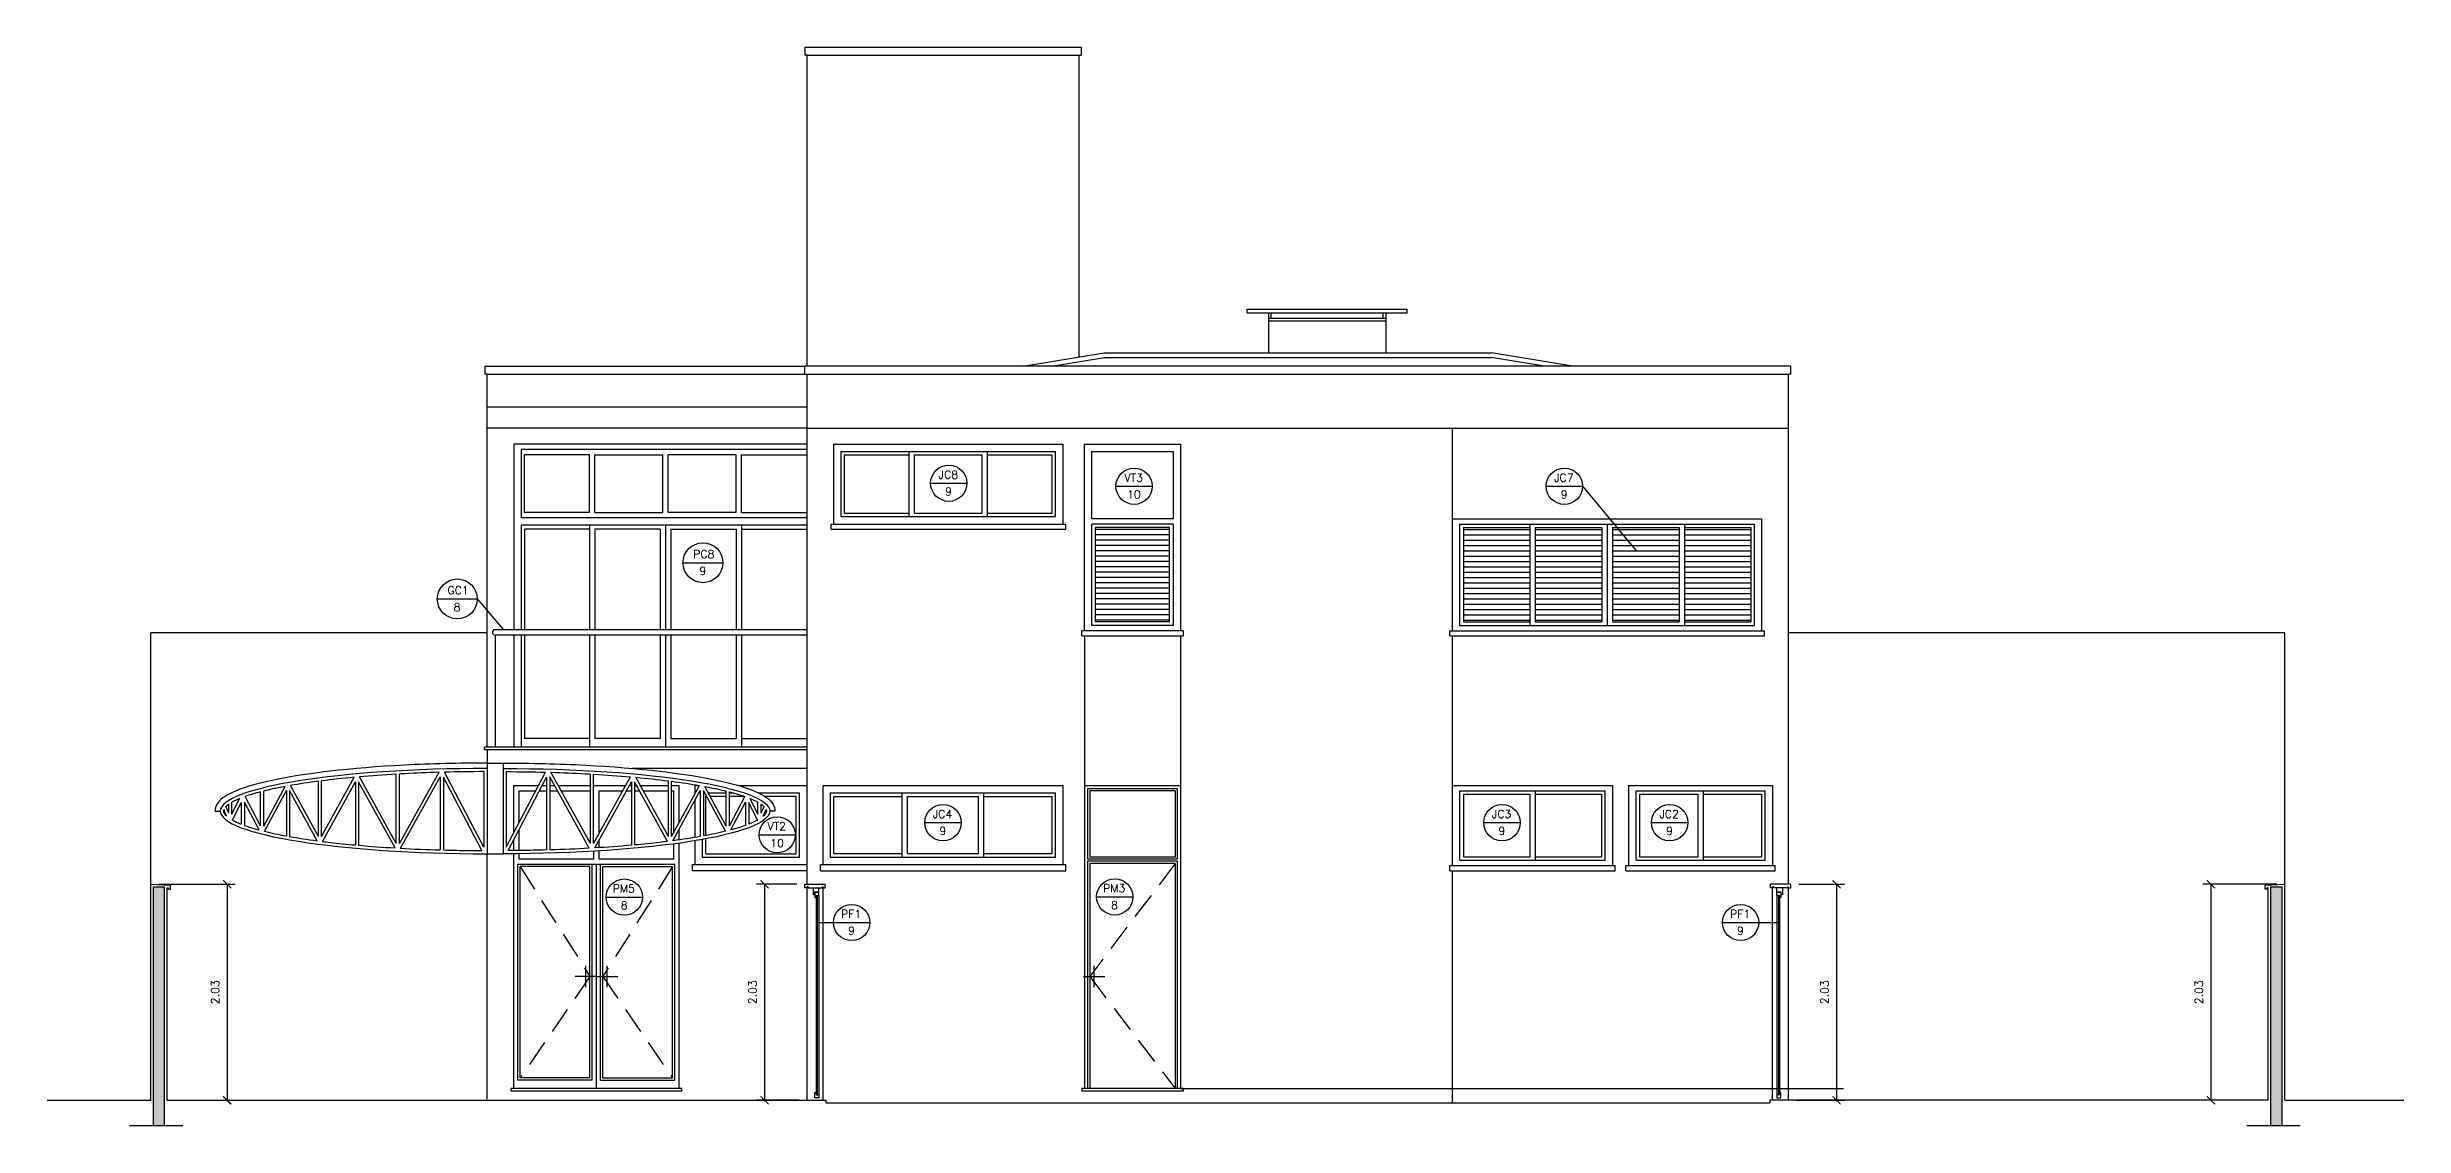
# Model space of a CAD drawing. Header units: millimetres. Extents: x 505 to 658, y 146 to 158.
# Drawn here: x 595.98 to 618.07, y 147.82 to 157.93 of the extents above; entities that cross this region are included whole.
import ezdxf

# ---------------------------------------------------------------- set-up
doc = ezdxf.new("R2010")
doc.units = ezdxf.units.MM
doc.linetypes.add('HIDDEN', pattern=[0.375, 0.25, -0.125])
for name, color, linetype in [('ALV', 5, 'Continuous'), ('CAIX', 2, 'Continuous'), ('CAIXN', 7, 'Continuous'), ('COTAS', 1, 'Continuous'), ('LPROJ', 7, 'HIDDEN'), ('LVISTA', 1, 'Continuous'), ('LVISTA01', 8, 'Continuous'), ('LVISTA02', 1, 'Continuous'), ('LVISTA025', 3, 'Continuous'), ('LVISTA03', 4, 'Continuous'), ('METAL', 5, 'Continuous'), ('NOTAS', 2, 'Continuous'), ('REVEST', 2, 'Continuous'), ('SOLID', 8, 'Continuous')]:
    doc.layers.add(name, color=color, linetype=linetype)
doc.styles.add('60-50', font='romans.shx', dxfattribs={"height": 0.075})
doc.dimstyles.new('50', dxfattribs={"dimtxt": 0.1, "dimasz": 2.5, "dimexe": 1.25, "dimexo": 0.625, "dimgap": 0.075, "dimtad": 1, "dimzin": 0, "dimdsep": 46, "dimtxsty": '60-50', "dimcen": 2.5, "dimclrt": 3, "dimadec": 0, "dimazin": 0, "dimtfac": 1, "dimtmove": 0, "dimatfit": 3, "dimfxl": 1, "dimarcsym": 0})

# ---------------------------------------------------------------- blocks, each defined once
blk = doc.blocks.new('_ARCHTICK')
at = {"color": 0, "linetype": 'ByBlock', "const_width": 0.15}
blk.add_lwpolyline([(-0.5, -0.5), (0.5, 0.5)], dxfattribs=at)
blk = doc.blocks.new('*D46')
at = {"color": 0, "linetype": 'ByBlock'}
for p, q in [((597.028, 150.088), (597.742, 150.088)), ((597.667, 150.088), (597.667, 148.063)), ((597.181, 148.063), (597.742, 148.063))]:
    blk.add_line(p, q, dxfattribs=at)
at = {"layer": 'DEFPOINTS', "color": 0, "linetype": 'ByBlock'}
for p in [(596.953, 150.088), (597.106, 148.063), (597.667, 148.063)]:
    blk.add_point(p, dxfattribs=at)
at = {"color": 0, "linetype": 'ByBlock', "xscale": 0.075, "yscale": 0.075, "zscale": 0.075}
for p, rotation in [((597.667, 150.088), 90), ((597.667, 148.063), 270)]:
    blk.add_blockref('_ARCHTICK', p, dxfattribs=dict(at, rotation=rotation))
at = {"color": 3, "linetype": 'ByBlock', "insert": (597.554, 149.076), "char_height": 0.075, "attachment_point": 5, "rotation": 90, "style": '60-50'}
blk.add_mtext('2.03', dxfattribs=at)
blk = doc.blocks.new('*D47')
at = {"color": 0, "linetype": 'ByBlock'}
for p, q in [((616.878, 150.088), (616.186, 150.088)), ((616.261, 150.088), (616.261, 148.063)), ((616.724, 148.063), (616.186, 148.063))]:
    blk.add_line(p, q, dxfattribs=at)
at = {"layer": 'DEFPOINTS', "color": 0, "linetype": 'ByBlock'}
for p in [(616.953, 150.088), (616.261, 148.063), (616.799, 148.063)]:
    blk.add_point(p, dxfattribs=at)
at = {"color": 0, "linetype": 'ByBlock', "xscale": 0.075, "yscale": 0.075, "zscale": 0.075}
for p, rotation in [((616.261, 150.088), 90), ((616.261, 148.063), 270)]:
    blk.add_blockref('_ARCHTICK', p, dxfattribs=dict(at, rotation=rotation))
at = {"color": 3, "linetype": 'ByBlock', "insert": (616.149, 149.076), "char_height": 0.075, "attachment_point": 5, "rotation": 90, "style": '60-50'}
blk.add_mtext('2.03', dxfattribs=at)
blk = doc.blocks.new('*D48')
at = {"color": 0, "linetype": 'ByBlock'}
for p, q in [((612.398, 150.088), (612.828, 150.088)), ((612.753, 150.088), (612.753, 148.063)), ((612.378, 148.063), (612.828, 148.063))]:
    blk.add_line(p, q, dxfattribs=at)
at = {"layer": 'DEFPOINTS', "color": 0, "linetype": 'ByBlock'}
for p in [(612.323, 150.088), (612.303, 148.063), (612.753, 148.063)]:
    blk.add_point(p, dxfattribs=at)
at = {"color": 0, "linetype": 'ByBlock', "xscale": 0.075, "yscale": 0.075, "zscale": 0.075}
for p, rotation in [((612.753, 150.088), 90), ((612.753, 148.063), 270)]:
    blk.add_blockref('_ARCHTICK', p, dxfattribs=dict(at, rotation=rotation))
at = {"color": 3, "linetype": 'ByBlock', "insert": (612.64, 149.076), "char_height": 0.075, "attachment_point": 5, "rotation": 90, "style": '60-50'}
blk.add_mtext('2.03', dxfattribs=at)
blk = doc.blocks.new('*D49')
at = {"color": 0, "linetype": 'ByBlock'}
for p, q in [((603.008, 150.088), (602.629, 150.088)), ((602.704, 150.088), (602.704, 148.063)), ((603.028, 148.063), (602.629, 148.063))]:
    blk.add_line(p, q, dxfattribs=at)
at = {"layer": 'DEFPOINTS', "color": 0, "linetype": 'ByBlock'}
for p in [(603.083, 150.088), (602.704, 148.063), (603.103, 148.063)]:
    blk.add_point(p, dxfattribs=at)
at = {"color": 0, "linetype": 'ByBlock', "xscale": 0.075, "yscale": 0.075, "zscale": 0.075}
for p, rotation in [((602.704, 150.088), 90), ((602.704, 148.063), 270)]:
    blk.add_blockref('_ARCHTICK', p, dxfattribs=dict(at, rotation=rotation))
at = {"color": 3, "linetype": 'ByBlock', "insert": (602.592, 149.076), "char_height": 0.075, "attachment_point": 5, "rotation": 90, "style": '60-50'}
blk.add_mtext('2.03', dxfattribs=at)

msp = doc.modelspace()

# ---------------------------------------------------------------- hatches: boundary and pattern name
at = {"layer": 'SOLID'}
h = msp.add_hatch(color=256, dxfattribs=at)
h.paths.add_polyline_path([(597.081, 150.063), (596.978, 150.063), (596.978, 147.823), (597.081, 147.823)])
h.paths.add_polyline_path([(616.824, 147.823), (616.928, 147.823), (616.928, 150.063), (616.824, 150.063)])

# ---------------------------------------------------------------- linework, layer by layer
msp.add_line((606.603, 148.173), (612.819, 148.173))
at = {"layer": 'ALV'}
for p, q in [((596.978, 150.063), (597.081, 150.063)), ((596.978, 147.823), (596.978, 150.063)), ((597.081, 147.823), (597.081, 150.063)), ((616.824, 150.063), (616.928, 150.063)), ((616.824, 147.823), (616.824, 150.063)), ((616.928, 147.823), (616.928, 150.063))]:
    msp.add_line(p, q, dxfattribs=at)
at = {"layer": 'CAIX'}
for p, q in [((603.187, 149.981), (603.187, 148.135)), ((603.197, 149.983), (603.197, 148.115)), ((612.209, 149.983), (612.209, 148.115)), ((612.219, 149.981), (612.219, 148.135))]:
    msp.add_line(p, q, dxfattribs=at)
for points in [[(603.161, 150.053), (603.161, 149.993), (603.171, 149.993), (603.171, 150.013), (603.212, 150.013), (603.212, 150.053)], [(612.245, 150.053), (612.245, 149.993), (612.235, 149.993), (612.235, 150.013), (612.194, 150.013), (612.194, 150.053)]]:
    msp.add_lwpolyline(points, dxfattribs=at)
for points in [[(603.177, 150.013), (603.177, 149.963), (603.187, 149.963), (603.187, 149.983), (603.202, 149.983), (603.202, 149.983), (603.212, 149.983), (603.212, 150.013)], [(612.229, 150.013), (612.229, 149.963), (612.219, 149.963), (612.219, 149.983), (612.204, 149.983), (612.204, 149.983), (612.194, 149.983), (612.194, 150.013)], [(603.177, 148.085), (603.177, 148.135), (603.187, 148.135), (603.187, 148.115), (603.202, 148.115), (603.202, 148.115), (603.212, 148.115), (603.212, 148.085)], [(612.229, 148.085), (612.229, 148.135), (612.219, 148.135), (612.219, 148.115), (612.204, 148.115), (612.204, 148.115), (612.194, 148.115), (612.194, 148.085)]]:
    msp.add_lwpolyline(points, close=True, dxfattribs=at)
at = {"layer": 'CAIXN', "color": 8, "ltscale": 0.5}
for p, q in [((604.261, 153.846), (604.601, 153.846)), ((605.998, 153.818), (606.338, 153.818)), ((610.031, 153.818), (610.371, 153.818)), ((610.371, 153.818), (610.879, 153.209)), ((601.94, 153.101), (602.314, 153.101)), ((599.637, 152.762), (600.011, 152.762)), ((600.011, 152.762), (600.257, 152.473)), ((604.207, 150.665), (604.547, 150.665)), ((609.447, 150.665), (609.787, 150.665)), ((611.018, 150.665), (611.358, 150.665)), ((602.653, 150.551), (602.993, 150.551)), ((601.22, 149.967), (601.56, 149.967)), ((605.817, 149.969), (606.157, 149.969)), ((603.197, 149.729), (603.691, 149.729)), ((611.683, 149.729), (612.209, 149.729))]:
    msp.add_line(p, q, dxfattribs=at)
for centre, radius in [((604.431, 153.846), 0.17), ((606.168, 153.818), 0.17), ((610.201, 153.818), 0.17), ((602.127, 153.101), 0.187), ((599.824, 152.762), 0.187), ((602.823, 150.551), 0.17), ((604.377, 150.665), 0.17), ((609.617, 150.665), 0.17), ((611.188, 150.665), 0.17), ((601.39, 149.967), 0.17), ((605.987, 149.969), 0.17), ((603.521, 149.729), 0.17), ((611.853, 149.729), 0.17)]:
    msp.add_circle(centre, radius, dxfattribs=at)
at = {"layer": 'LPROJ'}
for p, q in [((600.413, 150.253), (601.068, 149.223)), ((601.843, 150.253), (601.188, 149.223)), ((606.553, 150.283), (605.753, 149.223)), ((601.068, 149.223), (600.413, 148.273)), ((601.188, 149.223), (601.843, 148.273)), ((605.753, 149.223), (606.553, 148.173))]:
    msp.add_line(p, q, dxfattribs=at)
at = {"layer": 'LVISTA'}
for p, q in [((603.103, 157.858), (605.653, 157.858)), ((607.428, 155.443), (608.528, 155.443)), ((607.428, 155.393), (608.528, 155.393)), ((607.428, 155.368), (608.528, 155.368)), ((607.453, 155.393), (607.453, 155.443)), ((608.503, 155.393), (608.503, 155.443))]:
    msp.add_line(p, q, dxfattribs=at)
at = {"layer": 'LVISTA01'}
for p, q in [((600.103, 154.868), (603.083, 154.868)), ((603.103, 154.363), (612.303, 154.363)), ((609.153, 153.513), (609.153, 154.363)), ((600.423, 154.163), (600.423, 153.523)), ((603.103, 154.163), (600.423, 154.163)), ((601.064, 154.113), (600.455, 154.113)), ((600.455, 153.573), (600.455, 154.113)), ((601.064, 153.573), (601.064, 154.113)), ((601.114, 153.573), (601.114, 154.113)), ((601.114, 154.113), (601.751, 154.113)), ((601.751, 153.573), (601.751, 154.113)), ((602.438, 154.113), (601.801, 154.113)), ((601.801, 153.573), (601.801, 154.113)), ((602.438, 153.573), (602.438, 154.113)), ((602.488, 154.113), (603.098, 154.113)), ((602.488, 153.573), (602.488, 154.113)), ((603.423, 154.143), (605.433, 154.143)), ((603.423, 153.533), (603.423, 154.143)), ((603.455, 153.566), (603.455, 154.111)), ((603.455, 154.111), (604.061, 154.111)), ((604.061, 153.533), (604.061, 154.143)), ((604.111, 153.566), (604.111, 154.111)), ((604.111, 154.111), (604.744, 154.111)), ((604.744, 153.566), (604.744, 154.111)), ((604.794, 153.533), (604.794, 154.143)), ((604.794, 154.111), (605.4, 154.111)), ((605.4, 153.566), (605.4, 154.111)), ((605.433, 153.533), (605.433, 154.143)), ((605.773, 154.143), (606.533, 154.143)), ((605.773, 153.513), (605.773, 154.143)), ((606.533, 154.143), (606.533, 153.513)), ((601.064, 153.573), (600.455, 153.573)), ((601.114, 153.573), (601.751, 153.573)), ((602.438, 153.573), (601.801, 153.573)), ((602.488, 153.573), (603.098, 153.573)), ((603.423, 153.533), (605.433, 153.533)), ((603.455, 153.566), (604.061, 153.566)), ((604.111, 153.566), (604.744, 153.566)), ((604.794, 153.566), (605.4, 153.566)), ((603.103, 153.523), (600.423, 153.523)), ((603.103, 153.453), (600.423, 153.453)), ((600.423, 153.453), (600.423, 152.473)), ((600.455, 153.417), (600.455, 152.473)), ((601.064, 153.417), (600.455, 153.417)), ((601.064, 153.453), (601.064, 152.473)), ((601.726, 153.417), (601.114, 153.417)), ((601.114, 153.417), (601.114, 152.473)), ((601.726, 153.417), (601.726, 152.473)), ((601.776, 153.453), (601.776, 152.473)), ((601.826, 153.417), (602.438, 153.417)), ((601.826, 153.417), (601.826, 152.473)), ((602.438, 153.417), (602.438, 152.473)), ((602.488, 153.453), (602.488, 152.473)), ((602.488, 153.417), (603.098, 153.417)), ((606.533, 153.513), (605.773, 153.513)), ((605.773, 152.513), (605.773, 153.463)), ((606.533, 153.463), (605.773, 153.463)), ((605.805, 152.546), (605.805, 153.431)), ((606.5, 153.431), (605.805, 153.431)), ((606.5, 153.413), (605.805, 153.413)), ((606.5, 153.363), (605.805, 153.363)), ((606.5, 153.313), (605.805, 153.313)), ((606.5, 152.546), (606.5, 153.431)), ((606.533, 153.463), (606.533, 152.513)), ((609.223, 153.463), (611.983, 153.463)), ((609.223, 152.513), (609.223, 153.463)), ((609.255, 153.431), (609.255, 152.546)), ((609.255, 153.431), (609.878, 153.431)), ((609.255, 153.413), (609.878, 153.413)), ((609.255, 153.363), (609.878, 153.363)), ((609.255, 153.313), (609.878, 153.313)), ((609.878, 153.463), (609.878, 152.513)), ((609.928, 153.431), (609.928, 152.546)), ((609.928, 153.431), (610.553, 153.431)), ((609.928, 153.413), (610.553, 153.413)), ((609.928, 153.363), (610.553, 153.363)), ((609.928, 153.313), (610.553, 153.313)), ((610.553, 153.431), (610.553, 152.546)), ((610.603, 153.463), (610.603, 152.513)), ((610.653, 153.431), (610.653, 152.546)), ((610.653, 153.431), (611.278, 153.431)), ((610.653, 153.413), (611.278, 153.413)), ((610.653, 153.363), (611.278, 153.363)), ((610.653, 153.313), (611.278, 153.313)), ((611.278, 153.431), (611.278, 152.546)), ((611.328, 153.463), (611.328, 152.513)), ((611.328, 153.431), (611.95, 153.431)), ((611.328, 153.413), (611.95, 153.413)), ((611.328, 153.363), (611.95, 153.363)), ((611.328, 153.313), (611.95, 153.313)), ((611.95, 153.431), (611.95, 152.546)), ((611.983, 152.513), (611.983, 153.463)), ((606.5, 153.263), (605.805, 153.263)), ((606.5, 153.213), (605.805, 153.213)), ((606.5, 153.163), (605.805, 153.163)), ((606.5, 153.113), (605.805, 153.113)), ((609.255, 153.263), (609.878, 153.263)), ((609.255, 153.213), (609.878, 153.213)), ((609.255, 153.163), (609.878, 153.163)), ((609.255, 153.113), (609.878, 153.113)), ((609.928, 153.263), (610.553, 153.263)), ((609.928, 153.213), (610.553, 153.213)), ((609.928, 153.163), (610.553, 153.163)), ((609.928, 153.113), (610.553, 153.113)), ((610.653, 153.263), (611.278, 153.263)), ((610.653, 153.213), (611.278, 153.213)), ((610.653, 153.163), (611.278, 153.163)), ((610.653, 153.113), (611.278, 153.113)), ((611.328, 153.263), (611.95, 153.263)), ((611.328, 153.213), (611.95, 153.213)), ((611.328, 153.163), (611.95, 153.163)), ((611.328, 153.113), (611.95, 153.113)), ((606.5, 153.063), (605.805, 153.063)), ((606.5, 153.013), (605.805, 153.013)), ((606.5, 152.963), (605.805, 152.963)), ((606.5, 152.913), (605.805, 152.913)), ((609.255, 153.063), (609.878, 153.063)), ((609.255, 153.013), (609.878, 153.013)), ((609.255, 152.963), (609.878, 152.963)), ((609.255, 152.913), (609.878, 152.913)), ((609.928, 153.063), (610.553, 153.063)), ((609.928, 153.013), (610.553, 153.013)), ((609.928, 152.963), (610.553, 152.963)), ((609.928, 152.913), (610.553, 152.913)), ((610.653, 153.063), (611.278, 153.063)), ((610.653, 153.013), (611.278, 153.013)), ((610.653, 152.963), (611.278, 152.963)), ((610.653, 152.913), (611.278, 152.913)), ((611.328, 153.063), (611.95, 153.063)), ((611.328, 153.013), (611.95, 153.013)), ((611.328, 152.963), (611.95, 152.963)), ((611.328, 152.913), (611.95, 152.913)), ((606.5, 152.863), (605.805, 152.863)), ((606.5, 152.813), (605.805, 152.813)), ((606.5, 152.763), (605.805, 152.763)), ((606.5, 152.713), (605.805, 152.713)), ((606.5, 152.663), (605.805, 152.663)), ((609.255, 152.863), (609.878, 152.863)), ((609.255, 152.813), (609.878, 152.813)), ((609.255, 152.763), (609.878, 152.763)), ((609.255, 152.713), (609.878, 152.713)), ((609.255, 152.663), (609.878, 152.663)), ((609.928, 152.863), (610.553, 152.863)), ((609.928, 152.813), (610.553, 152.813)), ((609.928, 152.763), (610.553, 152.763)), ((609.928, 152.713), (610.553, 152.713)), ((609.928, 152.663), (610.553, 152.663)), ((610.653, 152.863), (611.278, 152.863)), ((610.653, 152.813), (611.278, 152.813)), ((610.653, 152.763), (611.278, 152.763)), ((610.653, 152.713), (611.278, 152.713)), ((610.653, 152.663), (611.278, 152.663)), ((611.328, 152.863), (611.95, 152.863)), ((611.328, 152.813), (611.95, 152.813)), ((611.328, 152.763), (611.95, 152.763)), ((611.328, 152.713), (611.95, 152.713)), ((611.328, 152.663), (611.95, 152.663)), ((596.953, 150.088), (596.953, 152.443)), ((600.103, 152.443), (596.953, 152.443)), ((606.533, 152.513), (605.773, 152.513)), ((606.5, 152.613), (605.805, 152.613)), ((606.5, 152.563), (605.805, 152.563)), ((606.5, 152.546), (605.805, 152.546)), ((609.223, 152.513), (611.983, 152.513)), ((609.255, 152.613), (609.878, 152.613)), ((609.255, 152.563), (609.878, 152.563)), ((609.255, 152.546), (609.878, 152.546)), ((609.928, 152.613), (610.553, 152.613)), ((609.928, 152.563), (610.553, 152.563)), ((609.928, 152.546), (610.553, 152.546)), ((610.653, 152.613), (611.278, 152.613)), ((610.653, 152.563), (611.278, 152.563)), ((610.653, 152.546), (611.278, 152.546)), ((611.328, 152.613), (611.95, 152.613)), ((611.328, 152.563), (611.95, 152.563)), ((611.328, 152.546), (611.95, 152.546)), ((616.953, 152.443), (612.303, 152.443)), ((616.953, 150.088), (616.953, 152.443)), ((600.423, 152.423), (600.423, 151.373)), ((600.455, 152.423), (600.455, 151.453)), ((601.064, 152.423), (601.064, 151.373)), ((601.114, 152.423), (601.114, 151.453)), ((601.726, 152.423), (601.726, 151.453)), ((601.776, 152.423), (601.776, 151.373)), ((601.826, 152.423), (601.826, 151.453)), ((602.438, 152.423), (602.438, 151.453)), ((602.488, 152.423), (602.488, 151.373)), ((605.703, 152.415), (605.703, 151.013)), ((606.603, 152.415), (606.603, 151.013)), ((609.153, 151.013), (609.153, 152.415)), ((601.064, 151.453), (600.455, 151.453)), ((601.726, 151.453), (601.114, 151.453)), ((601.826, 151.453), (602.438, 151.453)), ((602.488, 151.453), (603.098, 151.453)), ((603.323, 150.943), (605.433, 150.943)), ((603.323, 150.343), (603.323, 150.943)), ((603.355, 150.376), (603.355, 150.911)), ((603.355, 150.911), (603.994, 150.911)), ((603.994, 150.343), (603.994, 150.943)), ((604.044, 150.376), (604.044, 150.911)), ((604.044, 150.911), (604.711, 150.911)), ((604.711, 150.376), (604.711, 150.911)), ((604.761, 150.343), (604.761, 150.943)), ((604.761, 150.911), (605.4, 150.911)), ((605.4, 150.376), (605.4, 150.911)), ((605.433, 150.343), (605.433, 150.943)), ((605.703, 151.013), (606.603, 151.013)), ((605.703, 151.013), (605.703, 148.173)), ((606.573, 150.983), (605.733, 150.983)), ((605.733, 150.983), (605.733, 150.323)), ((606.553, 150.963), (605.753, 150.963)), ((605.753, 150.963), (605.753, 150.343)), ((606.553, 150.963), (606.553, 150.343)), ((606.573, 150.983), (606.573, 150.323)), ((606.603, 151.013), (606.603, 148.173)), ((609.223, 150.313), (609.223, 150.963)), ((609.223, 150.963), (610.583, 150.963)), ((609.255, 150.931), (609.255, 150.346)), ((609.255, 150.931), (609.878, 150.931)), ((609.878, 150.931), (609.878, 150.346)), ((609.928, 150.963), (609.928, 150.313)), ((609.928, 150.931), (610.55, 150.931)), ((610.55, 150.931), (610.55, 150.346)), ((610.583, 150.313), (610.583, 150.963)), ((610.873, 150.313), (610.873, 150.963)), ((610.873, 150.963), (612.083, 150.963)), ((610.905, 150.931), (610.905, 150.346)), ((610.905, 150.931), (611.453, 150.931)), ((611.453, 150.931), (611.453, 150.346)), ((611.503, 150.963), (611.503, 150.313)), ((611.503, 150.931), (612.05, 150.931)), ((612.05, 150.931), (612.05, 150.346)), ((612.083, 150.313), (612.083, 150.963)), ((603.323, 150.343), (605.433, 150.343)), ((603.355, 150.376), (603.994, 150.376)), ((604.044, 150.376), (604.711, 150.376)), ((604.761, 150.376), (605.4, 150.376)), ((606.573, 150.323), (605.733, 150.323)), ((605.733, 150.303), (605.733, 148.173)), ((606.573, 150.303), (605.733, 150.303)), ((606.553, 150.343), (605.753, 150.343)), ((606.553, 150.283), (605.753, 150.283)), ((605.753, 150.283), (605.753, 148.173)), ((606.553, 150.283), (606.553, 148.173)), ((606.573, 150.303), (606.573, 148.173)), ((609.153, 148.038), (609.153, 150.215)), ((609.223, 150.313), (610.583, 150.313)), ((609.255, 150.346), (609.878, 150.346)), ((609.928, 150.346), (610.55, 150.346)), ((610.873, 150.313), (612.083, 150.313)), ((610.905, 150.346), (611.453, 150.346)), ((611.503, 150.346), (612.05, 150.346))]:
    msp.add_line(p, q, dxfattribs=at)
at = {"layer": 'LVISTA02'}
for p, q in [((603.103, 154.868), (612.303, 154.868)), ((605.394, 154.943), (605.891, 155.024)), ((605.891, 155.024), (609.516, 155.024)), ((610.014, 154.943), (609.516, 155.024)), ((600.353, 154.213), (600.353, 152.473)), ((603.103, 154.213), (600.353, 154.213)), ((603.353, 153.463), (603.353, 154.213)), ((603.353, 154.213), (605.503, 154.213)), ((605.503, 153.463), (605.503, 154.213)), ((605.703, 152.463), (605.703, 154.213)), ((605.703, 154.213), (606.603, 154.213)), ((606.603, 154.213), (606.603, 152.463)), ((609.153, 153.513), (612.053, 153.513)), ((609.153, 152.463), (609.153, 153.513)), ((612.053, 152.463), (612.053, 153.513)), ((603.103, 152.473), (600.178, 152.473)), ((600.178, 152.423), (600.178, 151.373)), ((603.103, 152.423), (600.178, 152.423)), ((600.353, 152.423), (600.353, 151.373)), ((603.103, 151.348), (600.103, 151.348)), ((600.353, 151.013), (600.586, 151.013)), ((600.353, 150.568), (600.353, 151.013)), ((600.403, 150.963), (600.56, 150.963)), ((600.403, 150.663), (600.403, 150.963)), ((600.594, 150.963), (600.661, 150.963)), ((600.62, 151.013), (600.661, 151.013)), ((600.691, 151.013), (600.736, 151.013)), ((600.691, 150.963), (600.764, 150.963)), ((600.771, 151.013), (601.072, 151.013)), ((600.798, 150.963), (601.072, 150.963)), ((601.102, 151.013), (601.402, 151.013)), ((601.102, 150.963), (601.103, 150.963)), ((601.153, 150.963), (601.375, 150.963)), ((601.153, 150.561), (601.153, 150.963)), ((601.409, 150.963), (601.456, 150.963)), ((601.437, 151.013), (601.456, 151.013)), ((601.486, 151.013), (601.506, 151.013)), ((601.486, 150.963), (601.534, 150.963)), ((601.54, 151.013), (601.803, 151.013)), ((601.568, 150.963), (601.803, 150.963)), ((601.833, 151.013), (601.903, 151.013)), ((601.833, 150.963), (601.853, 150.963)), ((601.853, 150.571), (601.853, 150.963)), ((601.903, 150.663), (601.903, 151.013)), ((602.053, 151.013), (602.094, 151.013)), ((602.053, 150.938), (602.053, 151.013)), ((602.132, 150.943), (602.144, 150.943)), ((602.155, 150.913), (602.16, 150.913)), ((602.155, 150.545), (602.155, 150.913)), ((602.178, 150.943), (602.345, 150.943)), ((602.194, 150.913), (602.345, 150.913)), ((602.375, 150.943), (602.413, 150.943)), ((602.375, 150.913), (602.51, 150.913)), ((602.46, 151.013), (603.103, 151.013)), ((602.649, 150.943), (603.033, 150.943)), ((602.704, 150.913), (603, 150.913)), ((603, 150.373), (603, 150.913)), ((603.033, 150.343), (603.033, 150.943)), ((603.253, 150.273), (603.253, 151.013)), ((603.253, 151.013), (605.503, 151.013)), ((605.503, 150.273), (605.503, 151.013)), ((609.153, 151.013), (610.653, 151.013)), ((609.153, 150.263), (609.153, 151.013)), ((610.653, 151.013), (610.653, 150.263)), ((610.803, 151.013), (610.803, 150.263)), ((610.803, 151.013), (612.153, 151.013)), ((612.153, 151.013), (612.153, 150.263)), ((602.053, 150.526), (602.053, 150.875)), ((600.353, 150.404), (600.353, 150.504)), ((600.403, 150.404), (600.403, 150.599)), ((601.153, 150.43), (601.153, 150.499)), ((601.853, 150.496), (601.853, 150.508)), ((601.853, 150.323), (601.853, 150.466)), ((601.903, 150.503), (601.903, 150.6)), ((601.903, 148.173), (601.903, 150.473)), ((602.053, 150.273), (602.053, 150.496)), ((602.123, 150.343), (602.123, 150.508)), ((602.155, 150.373), (602.155, 150.514)), ((600.353, 148.173), (600.353, 150.374)), ((601.863, 150.273), (600.393, 150.273)), ((600.393, 148.253), (600.393, 150.273)), ((600.403, 150.323), (600.403, 150.374)), ((601.103, 150.323), (600.403, 150.323)), ((600.413, 148.273), (600.413, 150.253)), ((601.068, 150.253), (600.413, 150.253)), ((601.068, 148.273), (601.068, 150.253)), ((601.088, 148.253), (601.088, 150.273)), ((601.103, 150.323), (601.103, 150.397)), ((601.128, 148.173), (601.128, 150.273)), ((601.153, 150.323), (601.153, 150.4)), ((601.853, 150.323), (601.153, 150.323)), ((601.168, 148.253), (601.168, 150.273)), ((601.188, 148.273), (601.188, 150.253)), ((601.188, 150.253), (601.843, 150.253)), ((601.843, 148.273), (601.843, 150.253)), ((601.863, 148.253), (601.863, 150.273)), ((602.028, 150.273), (603.103, 150.273)), ((602.028, 150.215), (602.028, 150.273)), ((603.103, 150.215), (602.028, 150.215)), ((602.123, 150.343), (603.033, 150.343)), ((602.155, 150.373), (603, 150.373)), ((603.253, 148.063), (603.253, 150.053)), ((612.153, 148.063), (612.153, 150.053)), ((603.212, 149.983), (603.212, 148.115)), ((612.194, 149.983), (612.194, 148.115)), ((601.088, 148.253), (600.393, 148.253)), ((601.068, 148.273), (600.413, 148.273)), ((601.168, 148.253), (601.863, 148.253)), ((601.188, 148.273), (601.843, 148.273))]:
    msp.add_line(p, q, dxfattribs=at)
at = {"layer": 'LVISTA02', "color": 2}
for p, q in [((603.328, 153.463), (605.528, 153.463)), ((603.328, 153.415), (603.328, 153.463)), ((603.328, 153.415), (605.528, 153.415)), ((605.528, 153.415), (605.528, 153.463)), ((606.628, 152.463), (605.678, 152.463)), ((605.678, 152.415), (605.678, 152.463)), ((606.628, 152.463), (606.628, 152.415)), ((609.128, 152.463), (612.078, 152.463)), ((609.128, 152.415), (609.128, 152.463)), ((612.078, 152.415), (612.078, 152.463)), ((605.678, 152.415), (606.628, 152.415)), ((609.128, 152.415), (612.078, 152.415)), ((603.228, 150.273), (605.528, 150.273)), ((603.228, 150.215), (603.228, 150.273)), ((603.228, 150.215), (605.528, 150.215)), ((605.528, 150.215), (605.528, 150.273)), ((609.128, 150.263), (610.678, 150.263)), ((609.128, 150.215), (609.128, 150.263)), ((609.128, 150.215), (610.678, 150.215)), ((610.678, 150.215), (610.678, 150.263)), ((610.778, 150.263), (612.178, 150.263)), ((610.778, 150.215), (610.778, 150.263)), ((610.778, 150.215), (612.178, 150.215)), ((612.178, 150.215), (612.178, 150.263))]:
    msp.add_line(p, q, dxfattribs=at)
at = {"layer": 'LVISTA02'}
msp.add_arc((600.178, 152.448), 0.025, 90, 270, dxfattribs=at)
at = {"layer": 'LVISTA025'}
for p, q in [((600.083, 154.943), (603.083, 154.943)), ((600.083, 154.943), (600.083, 154.868)), ((600.103, 154.868), (600.083, 154.868)), ((600.103, 154.563), (600.103, 154.868)), ((600.103, 151.373), (600.103, 154.363)), ((603.103, 151.373), (600.078, 151.373)), ((600.078, 151.348), (600.078, 151.373)), ((600.103, 151.348), (600.078, 151.348)), ((600.103, 151.348), (600.103, 151.213)), ((603.103, 151.173), (601.464, 151.173)), ((600.103, 148.073), (600.103, 150.373)), ((601.928, 148.173), (600.328, 148.173)), ((600.328, 148.148), (600.328, 148.173)), ((601.928, 148.148), (600.328, 148.148)), ((601.928, 148.148), (601.928, 148.173))]:
    msp.add_line(p, q, dxfattribs=at)
at = {"layer": 'LVISTA03'}
for p, q in [((603.083, 157.933), (605.673, 157.933)), ((603.083, 157.933), (603.083, 157.858)), ((603.103, 157.858), (603.083, 157.858)), ((603.103, 154.999), (603.103, 157.858)), ((603.103, 154.943), (603.103, 157.858)), ((605.653, 155.029), (605.653, 157.858)), ((605.653, 157.858), (605.673, 157.858)), ((605.673, 157.933), (605.673, 157.858)), ((600.103, 154.563), (603.103, 154.563)), ((600.103, 154.363), (600.103, 154.563)), ((603.103, 154.363), (600.103, 154.363))]:
    msp.add_line(p, q, dxfattribs=at)
at = {"layer": 'LVISTA03', "color": 2}
for p, q in [((607.228, 155.478), (608.728, 155.478)), ((607.228, 155.443), (607.228, 155.478)), ((607.228, 155.443), (607.428, 155.443)), ((607.428, 155.443), (607.428, 155.067)), ((608.528, 155.443), (608.528, 155.067)), ((608.528, 155.443), (608.728, 155.443)), ((608.728, 155.443), (608.728, 155.478))]:
    msp.add_line(p, q, dxfattribs=at)
at = {"layer": 'LVISTA03', "color": 6}
for p, q in [((612.323, 154.943), (603.083, 154.943)), ((603.083, 154.868), (603.083, 154.943)), ((603.083, 154.868), (603.103, 154.868)), ((603.103, 150.088), (603.103, 154.868)), ((612.303, 150.088), (612.303, 154.868)), ((612.323, 154.868), (612.303, 154.868)), ((612.323, 154.868), (612.323, 154.943)), ((612.303, 154.563), (612.303, 154.563)), ((600.103, 151.223), (600.253, 151.223)), ((600.103, 151.223), (600.103, 150.373)), ((600.253, 151.223), (600.253, 150.373)), ((597.553, 150.773), (597.603, 150.773)), ((602.802, 150.773), (602.753, 150.773)), ((600.103, 150.373), (600.253, 150.373)), ((603.103, 148.063), (603.103, 150.053)), ((612.303, 148.063), (612.303, 150.053))]:
    msp.add_line(p, q, dxfattribs=at)
at = {"layer": 'LVISTA03', "color": 5}
for p, q in [((605.128, 154.943), (605.888, 155.067)), ((605.888, 155.067), (609.519, 155.067)), ((610.279, 154.943), (609.519, 155.067)), ((603.103, 154.563), (603.103, 154.563))]:
    msp.add_line(p, q, dxfattribs=at)
at = {"layer": 'LVISTA03', "color": 6}
for points in [[(600.103, 151.223), (599.84, 151.223), (599.578, 151.217), (598.83, 151.178), (598.384, 151.126), (597.923, 151.025), (597.803, 150.989), (597.648, 150.916), (597.598, 150.883), (597.559, 150.817), (597.553, 150.795), (597.553, 150.773)], [(600.253, 151.223), (600.515, 151.223), (600.777, 151.217), (601.525, 151.178), (601.971, 151.126), (602.433, 151.025), (602.552, 150.989), (602.707, 150.916), (602.757, 150.883), (602.796, 150.817), (602.802, 150.795), (602.802, 150.773)]]:
    msp.add_open_spline(points, degree=3, knots=[7.853982, 7.853982, 7.853982, 7.853982, 8.167529, 8.167529, 8.794622, 8.794622, 9.094459, 9.094459, 9.330966, 9.330966, 9.424472, 9.424472, 9.424472, 9.424472], dxfattribs=at)
at = {"layer": 'METAL', "color": 1}
for p, q in [((599.253, 150.47), (599.253, 151.12)), ((599.283, 150.469), (599.653, 151.137)), ((599.283, 150.469), (599.283, 151.121)), ((600.073, 150.435), (599.703, 151.138)), ((600.073, 151.143), (600.073, 150.435)), ((600.283, 151.143), (600.283, 150.435)), ((600.283, 150.435), (600.652, 151.138)), ((601.072, 150.469), (600.702, 151.137)), ((601.072, 150.469), (601.072, 151.121)), ((601.102, 150.47), (601.102, 151.12)), ((597.712, 150.746), (597.784, 150.891)), ((597.981, 150.634), (597.836, 150.91)), ((597.981, 150.634), (597.981, 150.954)), ((598.011, 150.633), (598.21, 151.004)), ((598.011, 150.633), (598.011, 150.961)), ((598.018, 150.584), (598.223, 150.965)), ((598.223, 150.965), (598.223, 150.54)), ((598.253, 150.966), (598.253, 150.535)), ((598.51, 150.495), (598.253, 150.966)), ((598.522, 150.536), (598.261, 151.013)), ((598.522, 150.536), (598.522, 151.055)), ((598.552, 150.535), (598.857, 151.09)), ((598.552, 150.535), (598.552, 151.057)), ((598.561, 150.489), (598.869, 151.049)), ((598.869, 151.049), (598.869, 150.456)), ((598.899, 151.049), (598.899, 150.453)), ((599.242, 150.428), (598.899, 151.049)), ((599.253, 150.47), (598.908, 151.094)), ((599.293, 150.425), (599.664, 151.094)), ((599.664, 151.094), (599.664, 150.409)), ((599.694, 151.092), (599.694, 150.409)), ((600.055, 150.403), (599.694, 151.092)), ((600.3, 150.403), (600.661, 151.092)), ((600.661, 151.092), (600.661, 150.409)), ((600.691, 151.094), (600.691, 150.409)), ((601.062, 150.425), (600.691, 151.094)), ((601.102, 150.47), (601.447, 151.094)), ((601.113, 150.428), (601.456, 151.049)), ((601.456, 151.049), (601.456, 150.453)), ((601.486, 151.049), (601.486, 150.456)), ((601.795, 150.489), (601.486, 151.049)), ((601.803, 150.535), (601.498, 151.09)), ((601.803, 150.535), (601.803, 151.057)), ((601.833, 150.536), (601.833, 151.055)), ((601.833, 150.536), (602.094, 151.013)), ((601.845, 150.495), (602.102, 150.966)), ((602.102, 150.966), (602.102, 150.535)), ((602.132, 150.965), (602.132, 150.54)), ((602.337, 150.584), (602.132, 150.965)), ((602.345, 150.633), (602.145, 151.004)), ((602.345, 150.633), (602.345, 150.961)), ((602.375, 150.634), (602.375, 150.954)), ((602.375, 150.634), (602.519, 150.91)), ((602.643, 150.746), (602.571, 150.891)), ((597.662, 150.725), (597.635, 150.787)), ((597.682, 150.753), (597.655, 150.815)), ((597.682, 150.753), (597.682, 150.837)), ((597.712, 150.746), (597.712, 150.856)), ((597.717, 150.688), (597.8, 150.854)), ((597.8, 150.854), (597.8, 150.65)), ((597.83, 150.858), (597.83, 150.639)), ((597.967, 150.597), (597.83, 150.858)), ((602.389, 150.597), (602.526, 150.858)), ((602.526, 150.858), (602.526, 150.639)), ((602.556, 150.854), (602.556, 150.65)), ((602.638, 150.688), (602.556, 150.854)), ((602.643, 150.746), (602.643, 150.856)), ((602.673, 150.753), (602.673, 150.837)), ((602.673, 150.753), (602.7, 150.815)), ((602.693, 150.725), (602.72, 150.787))]:
    msp.add_line(p, q, dxfattribs=at)
at = {"layer": 'METAL', "color": 4}
for p, q in [((606.628, 148.173), (605.678, 148.173)), ((605.678, 148.173), (605.678, 148.148)), ((606.628, 148.148), (605.678, 148.148)), ((606.628, 148.173), (606.628, 148.148))]:
    msp.add_line(p, q, dxfattribs=at)
at = {"layer": 'METAL', "color": 2}
msp.add_ellipse((600.103, 150.773), major_axis=(2.5, 0), ratio=0.16, start_param=7.853982, end_param=10.995574, dxfattribs=at)
at = {"layer": 'METAL', "color": 2, "extrusion": (0, 0, -1)}
msp.add_ellipse((600.253, 150.773), major_axis=(-2.5, 0), ratio=0.16, start_param=7.853982, end_param=10.995574, dxfattribs=at)
at = {"layer": 'METAL', "color": 1}
for points in [[(599.253, 151.119), (599.134, 151.113), (599.019, 151.104), (598.908, 151.094)], [(600.073, 151.143), (599.949, 151.143), (599.825, 151.141), (599.703, 151.138)], [(600.283, 151.143), (600.406, 151.143), (600.53, 151.141), (600.652, 151.138)], [(601.102, 151.119), (601.221, 151.113), (601.336, 151.104), (601.447, 151.094)], [(597.981, 150.954), (597.926, 150.94), (597.878, 150.925), (597.836, 150.91)], [(598.522, 151.053), (598.429, 151.041), (598.342, 151.027), (598.261, 151.013)], [(598.857, 151.09), (598.75, 151.08), (598.648, 151.069), (598.552, 151.057)], [(601.498, 151.09), (601.605, 151.08), (601.707, 151.069), (601.803, 151.057)], [(601.833, 151.053), (601.926, 151.041), (602.013, 151.027), (602.094, 151.013)], [(602.375, 150.954), (602.429, 150.94), (602.477, 150.925), (602.519, 150.91)], [(597.682, 150.837), (597.671, 150.83), (597.662, 150.822), (597.655, 150.815)], [(597.717, 150.688), (597.74, 150.675), (597.768, 150.662), (597.8, 150.65)], [(602.638, 150.688), (602.615, 150.675), (602.588, 150.662), (602.556, 150.65)], [(602.673, 150.837), (602.684, 150.83), (602.693, 150.822), (602.7, 150.815)], [(598.018, 150.584), (598.08, 150.568), (598.149, 150.554), (598.223, 150.54)], [(598.253, 150.535), (598.333, 150.521), (598.418, 150.507), (598.51, 150.495)], [(598.899, 150.453), (599.009, 150.443), (599.124, 150.435), (599.242, 150.428)], [(601.456, 150.453), (601.346, 150.443), (601.231, 150.435), (601.113, 150.428)], [(602.102, 150.535), (602.023, 150.521), (601.937, 150.507), (601.845, 150.495)], [(602.337, 150.584), (602.275, 150.568), (602.207, 150.554), (602.132, 150.54)], [(599.293, 150.425), (599.414, 150.418), (599.538, 150.413), (599.664, 150.41)], [(601.062, 150.425), (600.941, 150.418), (600.817, 150.413), (600.691, 150.41)]]:
    msp.add_open_spline(points, degree=3, dxfattribs=at)
for points, knots in [([(599.653, 151.137), (599.545, 151.134), (599.439, 151.129), (599.318, 151.123), (599.3, 151.122), (599.283, 151.121)], [8.0352234, 8.0352234, 8.0352234, 8.0352234, 8.1667529, 8.1667529, 8.1886436, 8.1886436, 8.1886436, 8.1886436]), ([(600.702, 151.137), (600.81, 151.134), (600.916, 151.129), (601.038, 151.123), (601.055, 151.122), (601.072, 151.121)], [8.0352234, 8.0352234, 8.0352234, 8.0352234, 8.1667529, 8.1667529, 8.1886436, 8.1886436, 8.1886436, 8.1886436]), ([(597.784, 150.891), (597.766, 150.883), (597.749, 150.876), (597.727, 150.864), (597.719, 150.86), (597.712, 150.856)], [9.0537869, 9.0537869, 9.0537869, 9.0537869, 9.11568731, 9.11568731, 9.14841449, 9.14841449, 9.14841449, 9.14841449]), ([(598.21, 151.004), (598.169, 150.996), (598.13, 150.989), (598.064, 150.974), (598.037, 150.968), (598.011, 150.961)], [8.7160455, 8.7160455, 8.7160455, 8.7160455, 8.7922953, 8.7922953, 8.8506807, 8.8506807, 8.8506807, 8.8506807]), ([(602.145, 151.004), (602.186, 150.996), (602.225, 150.989), (602.291, 150.974), (602.318, 150.968), (602.345, 150.961)], [8.7160455, 8.7160455, 8.7160455, 8.7160455, 8.7922953, 8.7922953, 8.8506807, 8.8506807, 8.8506807, 8.8506807]), ([(602.571, 150.891), (602.589, 150.883), (602.606, 150.876), (602.629, 150.864), (602.636, 150.86), (602.643, 150.856)], [9.0537869, 9.0537869, 9.0537869, 9.0537869, 9.11568731, 9.11568731, 9.14841449, 9.14841449, 9.14841449, 9.14841449]), ([(597.635, 150.787), (597.631, 150.771), (597.633, 150.764), (597.642, 150.746), (597.65, 150.736), (597.662, 150.725)], [9.4015321, 9.4015321, 9.4015321, 9.4015321, 9.5058147, 9.5058147, 9.6015309, 9.6015309, 9.6015309, 9.6015309]), ([(602.72, 150.787), (602.724, 150.771), (602.722, 150.764), (602.713, 150.746), (602.705, 150.736), (602.693, 150.725)], [9.4015321, 9.4015321, 9.4015321, 9.4015321, 9.5058147, 9.5058147, 9.6015309, 9.6015309, 9.6015309, 9.6015309]), ([(597.83, 150.639), (597.832, 150.638), (597.835, 150.637), (597.875, 150.622), (597.919, 150.609), (597.967, 150.597)], [9.8444373, 9.8444373, 9.8444373, 9.8444373, 9.8518289, 9.8518289, 9.9650797, 9.9650797, 9.9650797, 9.9650797]), ([(598.561, 150.489), (598.585, 150.486), (598.609, 150.483), (598.709, 150.471), (598.788, 150.463), (598.869, 150.456)], [10.3289975, 10.3289975, 10.3289975, 10.3289975, 10.3660985, 10.3660985, 10.4781053, 10.4781053, 10.4781053, 10.4781053]), ([(601.795, 150.489), (601.77, 150.486), (601.746, 150.483), (601.646, 150.471), (601.567, 150.463), (601.486, 150.456)], [10.3289975, 10.3289975, 10.3289975, 10.3289975, 10.3660985, 10.3660985, 10.4781053, 10.4781053, 10.4781053, 10.4781053]), ([(602.526, 150.639), (602.523, 150.638), (602.521, 150.637), (602.48, 150.622), (602.437, 150.609), (602.389, 150.597)], [9.8444373, 9.8444373, 9.8444373, 9.8444373, 9.8518289, 9.8518289, 9.9650797, 9.9650797, 9.9650797, 9.9650797]), ([(599.694, 150.409), (599.734, 150.408), (599.775, 150.407), (599.895, 150.404), (599.975, 150.404), (600.056, 150.403)], [10.8309529, 10.8309529, 10.8309529, 10.8309529, 10.880368, 10.880368, 10.9767189, 10.9767189, 10.9767189, 10.9767189]), ([(600.661, 150.409), (600.621, 150.408), (600.58, 150.407), (600.46, 150.404), (600.38, 150.404), (600.3, 150.403)], [10.8309529, 10.8309529, 10.8309529, 10.8309529, 10.880368, 10.880368, 10.9767189, 10.9767189, 10.9767189, 10.9767189])]:
    msp.add_open_spline(points, degree=3, knots=knots, dxfattribs=at)
at = {"layer": 'NOTAS'}
for p, q in [((601.128, 149.223), (600.928, 149.223)), ((601.028, 149.123), (601.028, 149.323)), ((601.128, 149.223), (601.328, 149.223)), ((601.228, 149.123), (601.228, 149.323)), ((605.693, 149.223), (605.893, 149.223)), ((605.793, 149.123), (605.793, 149.323)), ((597.252, 147.823), (596.752, 147.823)), ((617.099, 147.823), (616.598, 147.823))]:
    msp.add_line(p, q, dxfattribs=at)
at = {"layer": 'REVEST'}
for p, q in [((596.953, 148.063), (596.953, 150.088)), ((596.953, 150.088), (597.136, 150.078)), ((597.106, 148.063), (597.106, 150.053)), ((597.106, 150.053), (597.116, 150.053)), ((597.116, 150.043), (597.116, 150.053)), ((597.116, 150.043), (597.136, 150.043)), ((597.136, 150.043), (597.136, 150.078)), ((603.083, 150.088), (603.273, 150.088)), ((603.083, 150.053), (603.083, 150.088)), ((603.103, 150.053), (603.083, 150.053)), ((603.103, 150.053), (603.103, 150.063)), ((603.113, 150.063), (603.103, 150.063)), ((603.113, 150.063), (603.113, 150.053)), ((603.113, 150.053), (603.243, 150.053)), ((603.243, 150.063), (603.253, 150.063)), ((603.243, 150.063), (603.243, 150.053)), ((603.253, 150.053), (603.253, 150.063)), ((603.253, 150.053), (603.273, 150.053)), ((603.273, 150.053), (603.273, 150.088)), ((612.323, 150.088), (612.133, 150.088)), ((612.133, 150.053), (612.133, 150.088)), ((612.153, 150.053), (612.133, 150.053)), ((612.153, 150.053), (612.153, 150.063)), ((612.163, 150.063), (612.153, 150.063)), ((612.163, 150.063), (612.163, 150.053)), ((612.293, 150.053), (612.163, 150.053)), ((612.293, 150.063), (612.303, 150.063)), ((612.293, 150.063), (612.293, 150.053)), ((612.303, 150.053), (612.303, 150.063)), ((612.303, 150.053), (612.323, 150.053)), ((612.323, 150.053), (612.323, 150.088)), ((616.769, 150.078), (616.953, 150.088)), ((616.769, 150.043), (616.769, 150.078)), ((616.789, 150.043), (616.769, 150.043)), ((616.789, 150.043), (616.789, 150.053)), ((616.799, 150.053), (616.789, 150.053)), ((616.799, 148.063), (616.799, 150.053)), ((616.953, 148.063), (616.953, 150.088)), ((595.98, 148.063), (596.953, 148.063)), ((597.106, 148.063), (603.278, 148.063)), ((603.278, 148.063), (603.278, 148.038)), ((603.278, 148.038), (612.128, 148.038)), ((616.799, 148.063), (612.128, 148.063)), ((612.128, 148.063), (612.128, 148.038)), ((616.953, 148.063), (618.07, 148.063))]:
    msp.add_line(p, q, dxfattribs=at)

# ---------------------------------------------------------------- texts
at = {"layer": 'CAIXN', "color": 2, "ltscale": 0.5, "char_height": 0.075, "attachment_point": 5, "style": '60-50'}
for s, insert in [('JC8', (604.427, 153.926)), ('9', (604.429, 153.769)), ('VT3', (606.164, 153.898)), ('10', (606.166, 153.741)), ('JC7', (610.196, 153.898)), ('9', (610.199, 153.741)), ('PC8', (602.135, 153.182)), ('GC1', (599.832, 152.843)), ('9', (602.125, 153.024)), ('8', (599.822, 152.685)), ('VT2', (602.819, 150.632)), ('JC4', (604.372, 150.746)), ('JC3', (609.613, 150.746)), ('JC2', (611.183, 150.746)), ('10', (602.821, 150.474)), ('9', (604.375, 150.588)), ('9', (609.615, 150.588)), ('9', (611.186, 150.588)), ('PM5', (601.385, 150.048)), ('PM3', (605.982, 150.05)), ('8', (601.388, 149.89)), ('PF1', (603.516, 149.809)), ('8', (605.985, 149.892)), ('PF1', (611.849, 149.809)), ('9', (603.519, 149.652)), ('9', (611.852, 149.652))]:
    msp.add_mtext(s, dxfattribs=dict(at, insert=insert))

# ---------------------------------------------------------------- dimensions: what is measured, and where the dimension line sits
at = {"layer": 'COTAS'}
for base, p1, p2, picture, middle in [((597.666654793, 148.063293993), (596.952589087, 150.088293993), (597.10631879, 148.063293993), '*D46', (597.554154793, 149.075793993)), ((602.70415, 148.06329), (603.08259, 150.0883), (603.10259, 148.06329), '*D49', (602.59165, 149.07579)), ((612.75257, 148.06329), (612.32259, 150.0883), (612.30259, 148.06329), '*D48', (612.64007, 149.07579)), ((616.261169545, 148.063293993), (616.952589087, 150.088293993), (616.798859383, 148.063293993), '*D47', (616.148669545, 149.075793993))]:
    dim = msp.add_linear_dim(base=base, p1=p1, p2=p2, angle=90, dimstyle='50', override={"dimasz": 0.075, "dimexe": 0.075, "dimexo": 0.075, "dimzin": 4, "dimblk1": 'ARCHTICK', "dimblk2": 'ARCHTICK', "dimsah": 1, "dimtofl": 0, "dimtmove": 2}, dxfattribs=at)
    dim.commit()
    dim.dimension.update_dxf_attribs({"geometry": picture, "text_midpoint": middle})

doc.saveas('drawing.dxf')
